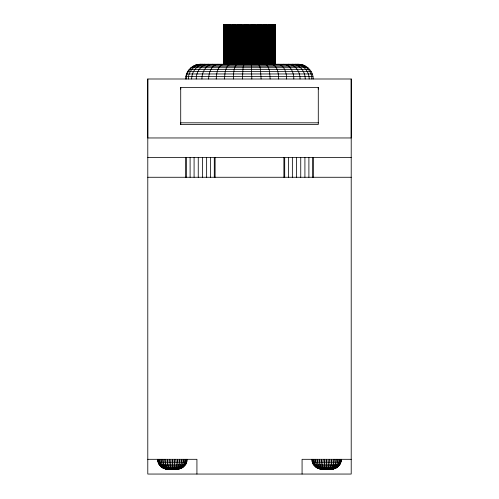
<?xml version="1.0" encoding="UTF-8"?>
<svg xmlns="http://www.w3.org/2000/svg" width="499" height="499" viewBox="0 0 499 499"><rect width="100%" height="100%" fill="white"/><g stroke="black" fill="none" stroke-linecap="round" stroke-linejoin="round"><path stroke-width="0.75" d="M147.791 78.998L147.791 137.961L351.209 137.961L351.209 78.998L147.791 78.998L147.791 474.05L351.209 474.05L351.209 78.998M172.355 459.311L172.355 468.985M318.287 87.425L318.287 124.501L180.713 124.501L180.713 87.425L318.287 87.425L318.287 89.109M326.645 469.135L326.645 459.311M242.514 78.998L242.888 69.523L243.319 66.236L244.123 64.259M174.918 459.311L174.519 465.623L173.795 468.542L173.209 469.135M329.203 459.311L328.591 466.839L327.494 469.135M233.345 78.998C233.669 74.158 233.282 68.494 236.426 64.483L237.075 64.259M177.401 459.311C177.076 462.542 177.444 467.513 174.039 469.135M331.685 459.311C331.361 462.542 331.729 467.513 328.323 469.135M224.519 78.998C224.93 74.045 224.762 66.317 230.282 64.259M179.727 459.311C179.571 462.841 178.973 468.243 174.812 469.135M334.012 459.311C333.856 462.841 333.263 468.243 329.097 469.135M216.223 78.998C216.423 73.615 217.552 65.481 223.901 64.259M181.829 459.311C181.829 463.265 180.114 468.704 175.517 469.135M208.638 78.998C208.644 73.085 211.189 64.92 218.069 64.259M336.12 459.311C336.114 463.265 334.399 468.704 329.802 469.135M201.927 78.998C201.814 72.542 205.669 64.564 212.905 64.259M183.651 459.311C183.732 463.69 180.987 468.973 176.122 469.135M337.935 459.311C338.023 463.69 335.272 468.973 330.407 469.135M196.226 78.998C196.063 72.049 201.035 64.346 208.52 64.259M185.123 459.311C185.235 464.064 181.655 469.116 176.615 469.135M339.407 459.311C339.526 464.064 335.939 469.116 330.899 469.135M191.666 78.998C191.491 71.65 197.348 64.228 205.008 64.259M186.208 459.311C186.32 464.338 182.135 469.185 176.977 469.135M340.493 459.311C340.605 464.338 336.42 469.185 331.261 469.135M188.329 78.998C188.173 71.357 194.666 64.165 202.451 64.259M186.302 78.998C186.164 71.176 193.032 64.134 200.885 64.259M186.876 459.311C186.969 464.507 182.428 469.216 177.195 469.135M341.16 459.311C341.26 464.507 336.713 469.216 331.479 469.135M185.622 78.998C185.485 71.12 192.483 64.121 200.367 64.259L298.502 64.259C306.38 64.121 313.341 71.132 313.204 78.998M167.446 469.135C174.974 470.401 187.1 469.553 187.1 459.311M311.9 459.311C311.9 469.553 324.026 470.401 331.554 469.135C336.813 469.228 341.472 464.563 341.385 459.311M197.804 64.483L301.059 64.483M195.321 65.144L303.535 65.144M192.994 66.236L305.856 66.236M190.886 67.708L307.952 67.708M189.071 69.523L309.767 69.523M187.599 71.631L311.239 71.631M186.514 73.958L312.318 73.958M185.846 76.441L312.985 76.441M318.287 122.816L180.713 122.816L180.713 124.501M147.791 157.615L351.209 157.615M147.791 177.27L351.209 177.27M147.791 459.311L196.924 459.311L196.924 474.05M351.209 459.311L302.076 459.311L302.076 474.05M157.615 459.311L157.765 461.014L186.95 461.014M312.05 461.014L341.235 461.014M157.765 461.014L158.208 462.673L186.507 462.673M312.493 462.673L340.792 462.673M158.208 462.673L158.931 464.226L185.784 464.226M313.216 464.226L340.069 464.226M158.931 464.226L159.917 465.623L184.798 465.623M314.202 465.623L339.083 465.623M159.917 465.623L161.127 466.839L183.588 466.839M315.412 466.839L337.873 466.839M161.127 466.839L162.531 467.819L182.185 467.819M316.815 467.819L336.469 467.819M162.531 467.819L164.084 468.542L180.632 468.542M318.368 468.542L334.916 468.542M164.084 468.542L165.737 468.985L178.979 468.985M320.021 468.985L333.263 468.985M321.805 469.135C316.572 469.216 312.031 464.507 312.125 459.311M165.737 468.985L167.521 469.135M297.46 64.259C305.288 64.146 312 71.251 311.85 78.998M295.396 64.259C303.124 64.19 309.33 71.488 309.162 78.998M322.023 469.135C316.865 469.185 312.68 464.338 312.792 459.311M167.739 469.135C162.58 469.185 158.395 464.338 158.507 459.311M292.352 64.259C299.93 64.277 305.376 71.837 305.201 78.998M322.385 469.135C317.345 469.116 313.765 464.064 313.877 459.311M168.101 469.135C163.061 469.116 159.474 464.064 159.593 459.311M288.391 64.259C295.757 64.44 300.205 72.286 300.055 78.998M322.878 469.135C318.013 468.973 315.268 463.69 315.349 459.311M168.593 469.135C163.728 468.973 160.977 463.69 161.065 459.311M283.607 64.259C290.68 64.72 293.899 72.81 293.836 78.998M323.483 469.135C318.886 468.704 317.171 463.265 317.171 459.311M169.198 469.135C164.601 468.704 162.886 463.265 162.88 459.311M278.093 64.259C284.736 65.169 286.576 73.353 286.669 78.998M324.188 469.135C320.027 468.243 319.429 462.841 319.273 459.311M169.903 469.135C165.737 468.243 165.144 462.841 164.988 459.311M271.967 64.259C277.955 65.862 278.398 73.852 278.704 78.998M324.961 469.135C321.556 467.513 321.924 462.542 321.599 459.311M170.677 469.135C167.271 467.513 167.639 462.542 167.315 459.311M165.836 468.985C161.283 468.212 157.79 463.902 157.84 459.311M258.426 64.259L259.761 66.236L260.478 69.523L261.102 78.998M325.791 469.135L324.693 466.839L324.082 459.311M171.506 469.135L170.409 466.839L169.797 459.311M251.296 64.259L251.833 78.998M270.127 78.998C269.622 74.176 270.296 66.854 265.362 64.259L265.331 24.95M313.378 157.615L313.378 177.27M312.567 157.615L312.567 177.27M308.893 157.615L308.893 177.27M304.914 157.615L304.914 177.27M300.747 157.615L300.747 177.27M296.525 157.615L296.525 177.27M292.358 157.615L292.358 177.27M288.378 157.615L288.378 177.27M284.704 157.615L284.704 177.27M283.894 157.615L283.894 177.27M275.56 64.259L275.56 24.95L223.433 24.95L223.452 64.259M275.46 24.95L275.479 64.259M275.354 24.95L275.379 64.259M275.18 24.95L275.242 64.259M275.043 24.95L275.068 64.259M275.024 64.259L274.943 24.95L274.912 64.259M274.749 24.95L274.787 64.259M274.712 24.95L274.712 64.259M274.556 24.95L274.556 64.259M274.331 24.95L274.331 64.259M273.957 24.95L273.957 64.259M273.614 24.95L273.614 64.259M273.277 24.95L273.315 64.259M273.209 24.95L273.221 64.259M273.096 24.95L273.096 64.259M272.947 24.95L272.947 64.259M272.772 24.95L272.772 64.259M272.56 24.95L272.56 64.259M272.329 24.95L272.329 64.259M272.08 24.95L272.08 64.259M271.656 24.95L271.656 64.259M271.256 24.95L271.256 64.259M270.888 24.95L270.888 64.259M270.558 24.95L270.558 64.259M270.283 24.95L270.283 64.259M270.09 24.95L270.09 64.259M269.959 24.95L269.965 64.259L269.872 24.95M269.741 24.95L269.741 64.259M269.579 24.95L269.579 64.259M269.385 24.95L269.385 64.259M269.161 24.95L269.161 64.259M268.924 24.95L268.924 64.259M268.668 24.95L268.668 64.259M268.412 24.95L268.412 64.259M267.969 24.95L267.969 64.259M267.533 24.95L267.533 64.259M267.115 24.95L267.115 64.259M266.722 24.95L266.722 64.259M266.366 24.95L266.366 64.259M266.086 24.95L266.086 64.259M265.855 24.95L265.855 64.259M265.686 24.95L265.686 64.259M265.58 24.95L265.58 64.259L265.512 24.95M265.443 24.95L265.443 64.259M265.187 24.95L265.187 64.259M265.006 24.95L265.006 64.259M264.794 24.95L264.794 64.259M264.564 24.95L264.564 64.259M264.32 24.95L264.32 64.259M264.065 24.95L264.065 64.259M263.803 24.95L263.803 64.259M263.553 24.95L263.553 64.259M263.116 24.95L263.116 64.259M262.68 24.95L262.68 64.259M262.237 24.95L262.237 64.259M261.807 24.95L261.807 64.259M261.395 24.95L261.395 64.259M261.033 24.95L261.033 64.259M260.721 24.95L260.721 64.259M260.453 24.95L260.453 64.259M260.241 24.95L260.241 64.259M260.091 24.95L260.091 64.259M260.004 24.95L260.004 64.259M259.873 24.95L259.873 64.259M259.711 24.95L259.711 64.259M259.517 24.95L259.517 64.259M259.293 24.95L259.293 64.259M259.056 24.95L259.056 64.259M258.806 24.95L258.806 64.259M258.544 24.95L258.544 64.259M258.289 24.95L258.289 64.259M258.039 24.95L258.039 64.259M257.808 24.95L257.808 64.259M257.415 24.95L257.415 64.259M256.991 24.95L256.991 64.259M256.555 24.95L256.555 64.259M256.112 24.95L256.112 64.259M255.675 24.95L255.675 64.259M255.263 24.95L255.263 64.259M254.877 24.95L254.877 64.259M254.534 24.95L254.534 64.259M254.234 24.95L254.234 64.259M253.985 24.95L253.985 64.259M253.835 24.95L253.835 64.259M253.654 24.95L253.654 64.259M253.448 24.95L253.448 64.259M253.218 24.95L253.218 64.259M252.968 24.95L252.968 64.259M252.712 24.95L252.712 64.259M252.457 24.95L252.457 64.259M252.201 24.95L252.201 64.259M251.964 24.95L251.964 64.259M251.739 24.95L251.739 64.259M251.546 24.95L251.546 64.259M251.209 24.95L251.209 64.259M250.841 24.95L250.841 64.259M250.436 24.95L250.436 64.259M250.005 24.95L250.005 64.259M249.569 24.95L249.569 64.259M249.126 24.95L249.126 64.259M248.702 24.95L248.702 64.259M248.296 24.95L248.296 64.259M247.922 24.95L247.922 64.259M247.591 24.95L247.591 64.259M247.398 24.95L247.398 64.259M247.18 24.95L247.18 64.259M246.936 24.95L246.936 64.259M246.687 24.95L246.687 64.259M246.425 24.95L246.425 64.259M246.169 24.95L246.169 64.259M245.92 24.95L245.92 64.259M245.689 24.95L245.689 64.259M245.483 24.95L245.483 64.259M245.302 24.95L245.302 64.259M245.152 24.95L245.152 64.259M244.903 24.95L244.903 64.259M244.597 24.95L244.597 64.259M244.254 24.95L244.254 64.259M243.868 24.95L243.868 64.259M243.456 24.95L243.456 64.259M243.013 24.95L243.013 64.259M242.57 24.95L242.57 64.259M242.134 24.95L242.134 64.259M241.716 24.95L241.716 64.259M241.323 24.95L241.323 64.259M241.092 24.95L241.092 64.259M240.842 24.95L240.842 64.259M240.587 24.95L240.587 64.259M240.331 24.95L240.331 64.259M240.075 24.95L240.075 64.259M239.838 24.95L239.838 64.259M239.614 24.95L239.614 64.259M239.42 24.95L239.42 64.259M239.252 24.95L239.252 64.259M239.121 24.95L239.121 64.259M239.033 24.95L239.033 64.259M238.878 24.95L238.878 64.259M238.665 24.95L238.665 64.259M238.397 24.95L238.397 64.259M238.079 24.95L238.079 64.259M237.724 24.95L237.724 64.259M237.312 24.95L237.312 64.259M236.882 24.95L236.882 64.259M236.439 24.95L236.439 64.259M235.996 24.95L235.996 64.259M235.565 24.95L235.565 64.259M235.31 24.95L235.31 64.259M235.054 24.95L235.054 64.259M234.798 24.95L234.798 64.259M234.549 24.95L234.549 64.259M234.318 24.95L234.318 64.259M234.106 24.95L234.106 64.259M233.925 24.95L233.925 64.259M233.782 24.95L233.782 64.259M233.669 24.95L233.669 64.259M233.601 24.95L233.569 64.259M233.526 24.95L233.526 64.259M233.42 24.95L233.42 64.259M233.245 24.95L233.245 64.259M233.014 24.95L233.014 64.259M232.727 24.95L232.727 64.259M232.372 24.95L232.372 64.259M231.979 24.95L231.979 64.259M231.561 24.95L231.561 64.259M231.124 24.95L231.124 64.259M230.681 24.95L230.681 64.259M230.426 24.95L230.426 64.259M230.17 24.95L230.17 64.259M229.933 24.95L229.933 64.259M229.708 24.95L229.708 64.259M229.515 24.95L229.515 64.259M229.347 24.95L229.347 64.259M229.216 24.95L229.216 64.259M229.128 24.95L229.11 64.259M229.078 24.95L229.072 64.259M228.985 24.95L228.985 64.259M228.792 24.95L228.792 64.259M228.511 24.95L228.511 64.259M228.18 24.95L228.18 64.259M227.812 24.95L227.812 64.259M227.407 24.95L227.407 64.259M226.983 24.95L226.983 64.259M226.733 24.95L226.733 64.259M226.502 24.95L226.502 64.259M226.297 24.95L226.297 64.259M226.109 24.95L226.109 64.259M225.966 24.95L225.966 64.259M225.854 24.95L225.773 64.259M225.754 24.95L225.723 64.259M225.423 24.95L225.423 64.259M225.08 24.95L225.08 64.259M224.7 24.95L224.7 64.259M224.475 24.95L224.475 64.259M224.282 24.95L224.288 64.259M223.982 24.95L223.97 64.259M223.845 24.95L223.789 64.259L223.745 24.95M223.639 24.95L223.608 64.259M223.533 24.95L223.508 64.259M215.106 157.615L215.106 177.27M214.296 157.615L214.296 177.27M210.622 157.615L210.622 177.27M206.642 157.615L206.642 177.27M202.475 157.615L202.475 177.27M198.253 157.615L198.253 177.27M194.086 157.615L194.086 177.27M190.107 157.615L190.107 177.27M186.433 157.615L186.433 177.27M185.622 157.615L185.622 177.27M180.713 87.425L180.713 89.109M224.113 64.259L224.113 24.95L224.076 64.259"/></g></svg>
